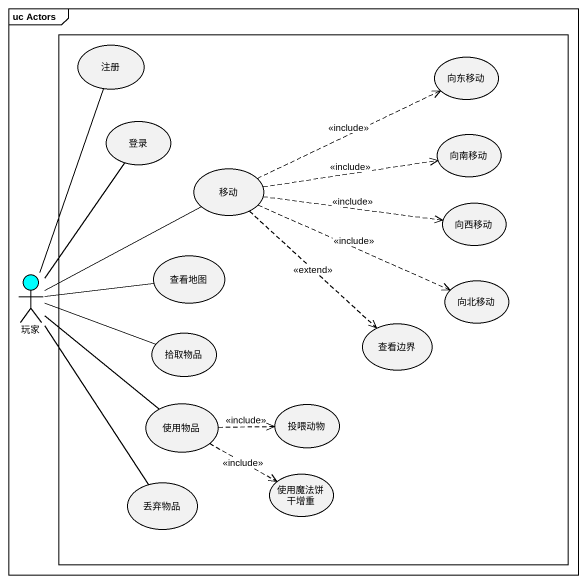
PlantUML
@startuml
mainframe uc Actors
rectangle " " as rectangle1 {
  usecase 注册
  usecase 向东移动
  usecase 登录
  usecase 向南移动
  usecase 移动
  usecase 向西移动
  usecase 查看地图
  usecase 向北移动
  usecase 拾取物品
  usecase 查看边界
  usecase 使用物品
  usecase 投喂动物
  usecase 使用魔法饼干增重
  usecase 丢弃物品
}
actor 玩家 #00FFFF
移动 .right.> 向东移动 : <<include>>
移动 .right.> 向南移动 : <<include>>
移动 .right.> 向西移动 : <<include>>
移动 .right.> 向北移动 : <<include>>
移动 ..> 查看边界 : <<extend>>
玩家 -up- 注册
玩家 -up- 登录
玩家 -right- 移动
玩家 -right- 查看地图
玩家 -right- 拾取物品
玩家 -- 使用物品
玩家 -- 丢弃物品
使用物品 .right.> 投喂动物 : <<include>>
使用物品 .right.> 使用魔法饼干增重 : <<include>>
@enduml
